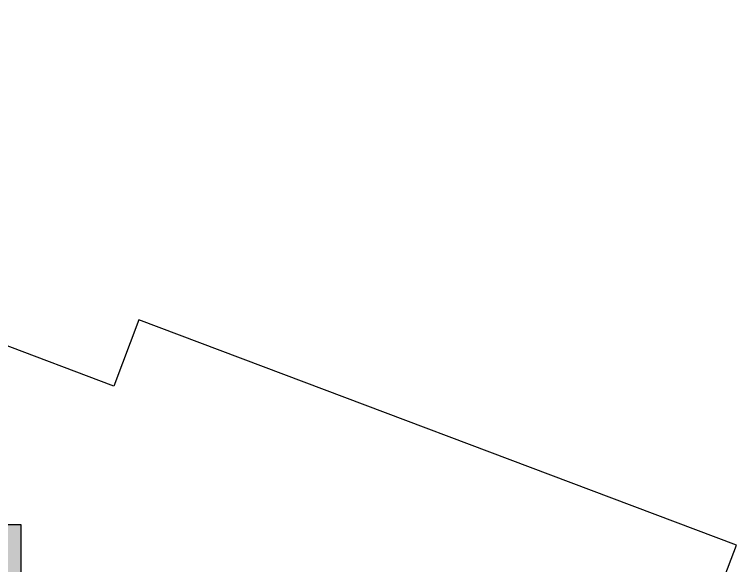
# Model space of a CAD drawing. Extents: x 7058 to 14872, y 5302 to 11550.
# Drawn here: x 8464 to 9321, y 6587 to 7242 of the extents above; entities that cross this region are included whole.
import ezdxf

# ---------------------------------------------------------------- set-up
doc = ezdxf.new("R2010")
doc.units = 0
doc.header["$LTSCALE"] = 48
doc.header["$MEASUREMENT"] = 0
doc.layers.get('0').update_dxf_attribs({"linetype": 'CONTINUOUS'})
for name, color, linetype in [('CM-18$0$C-Core', 3, 'CONTINUOUS'), ('CM-18$0$C-Hatch', 1, 'CONTINUOUS'), ('CM-18$0$NIC', 9, 'CONTINUOUS')]:
    doc.layers.add(name, color=color, linetype=linetype)

# ---------------------------------------------------------------- blocks, each defined once
blk = doc.blocks.new('CM-18')
at = {"layer": 'CM-18$0$C-Hatch'}
blk.add_hatch(color=256, dxfattribs=at).paths.add_polyline_path([(8469.63, 6635.47), (8345.57, 6635.47), (8345.57, 6612.57), (8350.69, 6612.57), (8350.69, 6609.82), (8358.57, 6609.82), (8358.57, 6611.82), (8452.57, 6611.82), (8452.57, 6404.32), (8358.57, 6404.32), (8358.57, 6564.75), (8350.63, 6564.75), (8350.63, 6553.69), (8344.19, 6553.69), (8344.19, 6545.69), (8350.63, 6545.69), (8350.63, 6394.94), (8464.25, 6394.94), (8464.25, 6478.13), (8469.63, 6476.04)])
at = {"layer": 'CM-18$0$NIC'}
blk.add_hatch(color=256, dxfattribs=at).paths.add_polyline_path([(8469.63, 6635.47), (8345.57, 6635.47), (8345.57, 6630.61), (8315.82, 6630.61), (8315.82, 6635.47), (7532.69, 6635.47), (7532.69, 6505.11), (7535.07, 6505.11), (7535.07, 6483.11), (7542.57, 6483.11), (7542.57, 6399.74), (8296.63, 6399.74), (8296.63, 6507.99), (8278.75, 6507.99), (8278.75, 6504.99), (8242.38, 6504.99), (8242.38, 6569.11), (8157.88, 6569.11), (8157.88, 6618.99), (8214, 6618.99), (8214, 6605.49), (8274.51, 6605.49), (8274.51, 6593.24), (8279.88, 6593.24), (8288.13, 6549.49), (8344.19, 6549.49), (8344.19, 6545.69), (8350.63, 6545.69), (8350.63, 6394.94), (8464.25, 6394.94), (8464.25, 6478.13), (8469.63, 6476.04)])
at = {"layer": 'CM-18$0$C-Core'}
for p, q in [((8579.8, 6800.38), (7408.19, 7241.78)), ((8609.41, 6878.98), (8579.8, 6800.38)), ((9319.48, 6611.47), (8609.41, 6878.98)), ((8469.63, 6635.47), (8345.57, 6635.47)), ((8469.63, 6476.04), (8469.63, 6635.47)), ((8822.82, 5301.63), (9319.48, 6611.47))]:
    blk.add_line(p, q, dxfattribs=at)
at = {"layer": 'CM-18$0$NIC'}
blk.add_lwpolyline([(8350.63, 6394.94), (8464.25, 6394.94), (8464.25, 6478.13), (8469.63, 6476.04), (8469.63, 6635.47), (8345.57, 6635.47)], dxfattribs=at)

msp = doc.modelspace()

# ---------------------------------------------------------------- block references
msp.add_blockref('CM-18', (2, 0))

doc.saveas('drawing.dxf')
